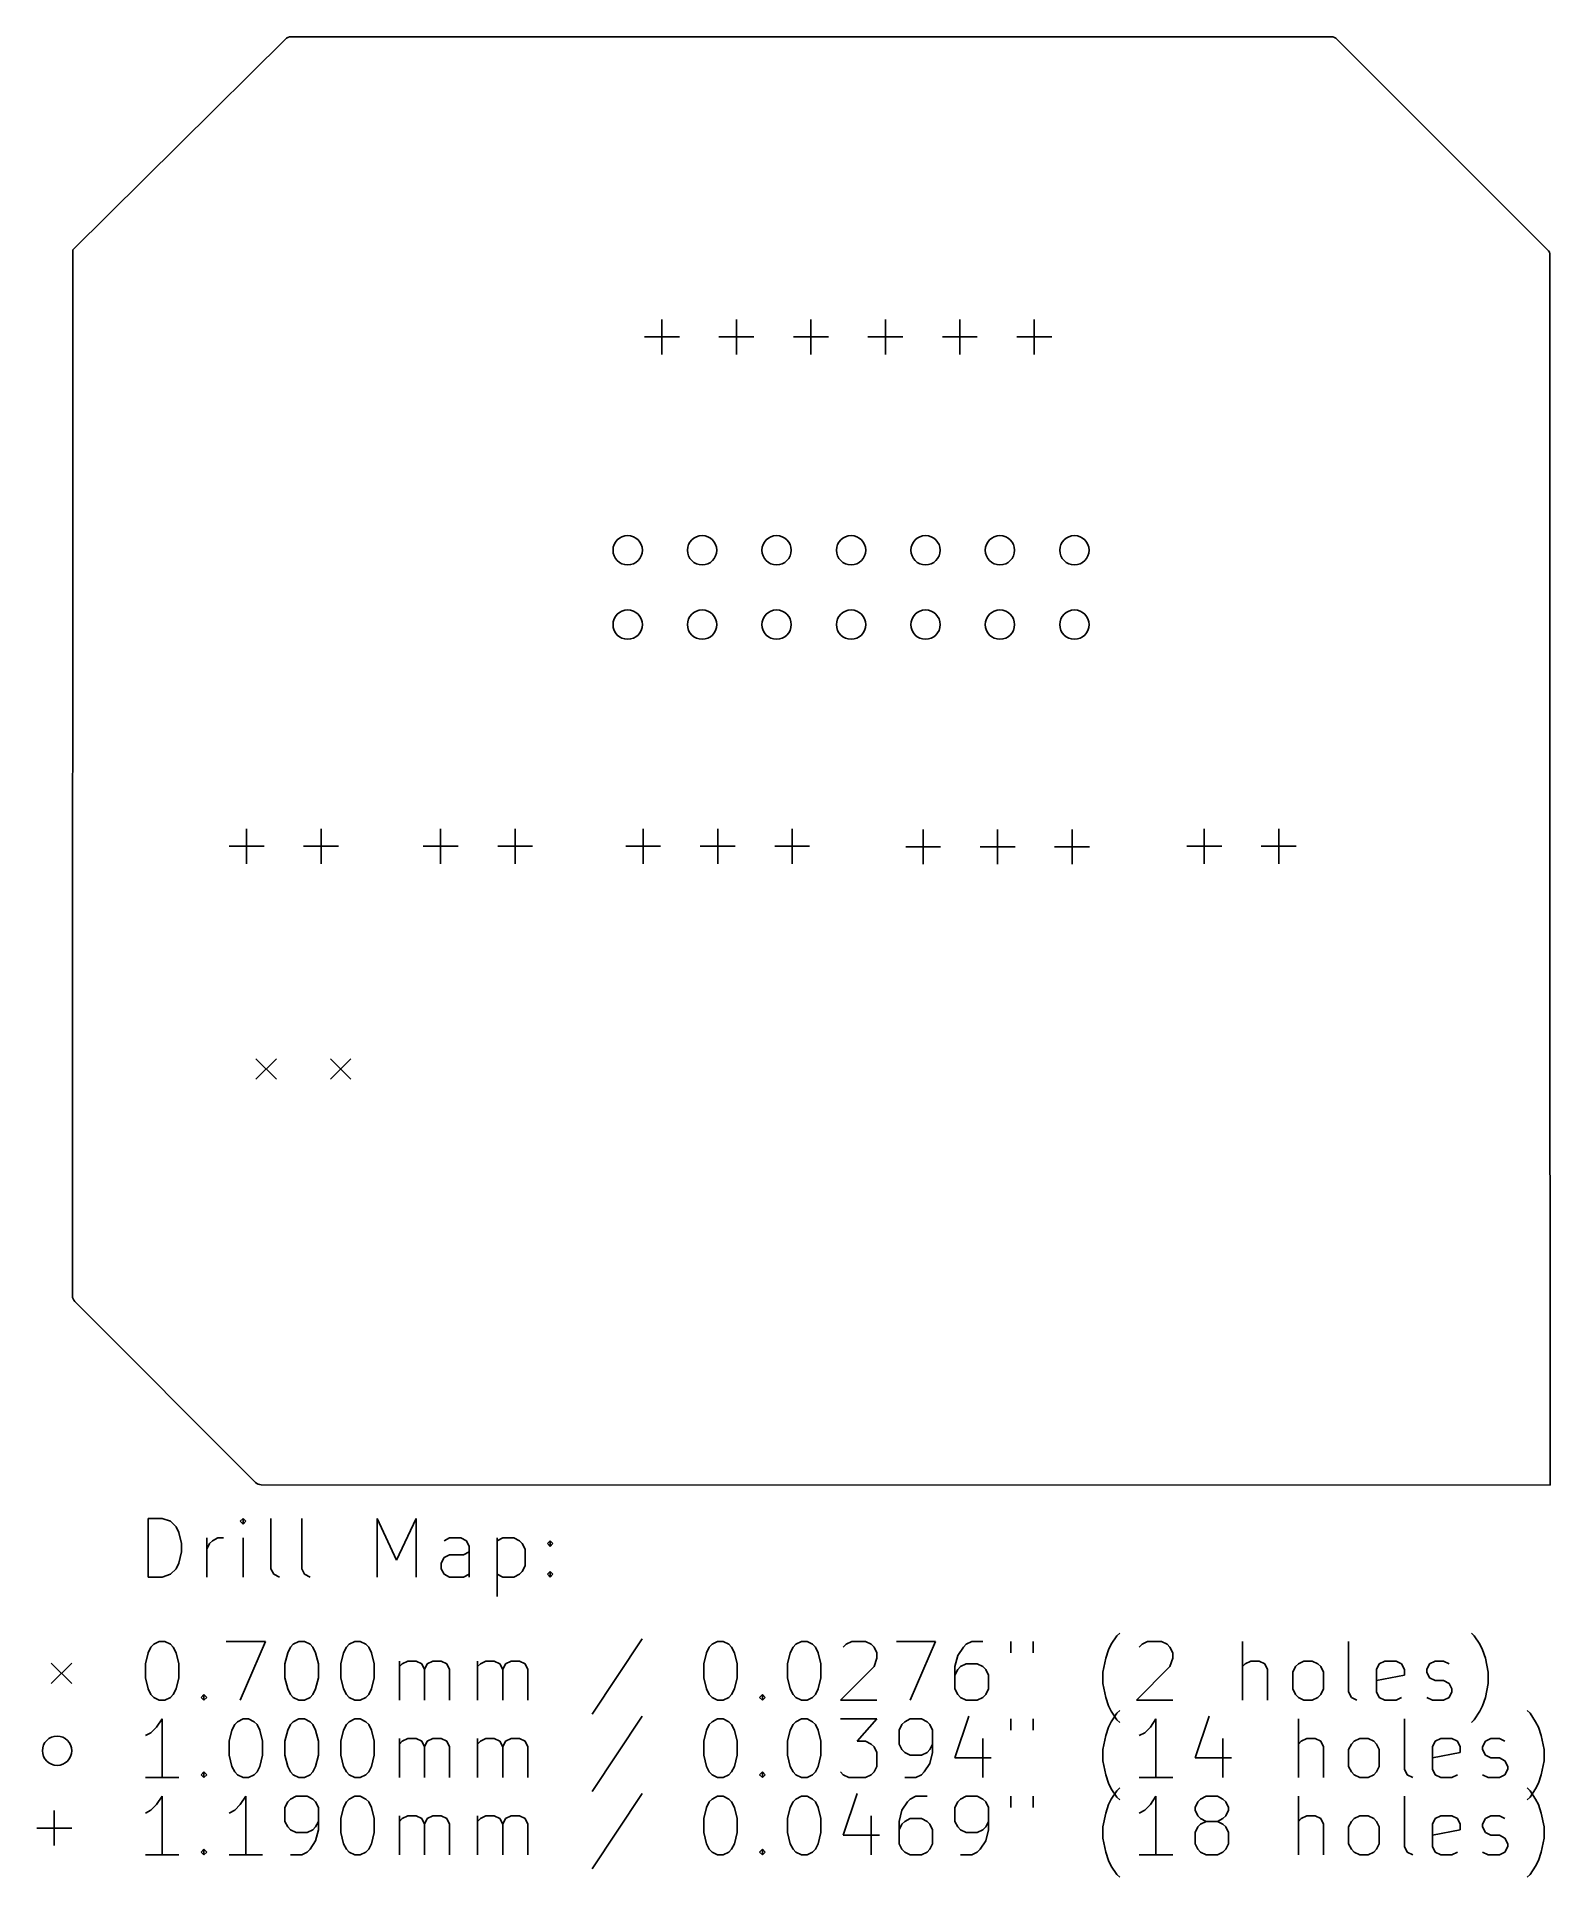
# Model space of a CAD drawing. Extents: x 24.8 to 76.5, y -110.4 to -47.6.
import ezdxf

# ---------------------------------------------------------------- set-up
doc = ezdxf.new("R2010")
doc.units = 0
doc.layers.add('BLACK', color=7, linetype='CONTINUOUS')

msp = doc.modelspace()

# ---------------------------------------------------------------- linework, layer by layer
at = {"layer": 'BLACK', "linetype": 'CONTINUOUS'}
for p, q in [((33.314293, -47.666089), (26.06, -54.852975)), ((68.996354, -47.587007), (33.505212, -47.587007)), ((76.374159, -54.852975), (69.187273, -47.666089)), ((26.06, -54.852975), (26.048326, -90.55572)), ((76.45324, -75.848151), (76.45324, -55.043894)), ((46.16, -57.235), (46.16, -58.425)), ((48.7, -57.235), (48.7, -58.425)), ((51.24, -57.235), (51.24, -58.425)), ((53.78, -57.235), (53.78, -58.425)), ((56.32, -57.235), (56.32, -58.425)), ((58.86, -57.235), (58.86, -58.425)), ((45.565, -57.83), (46.755, -57.83)), ((48.105, -57.83), (49.295, -57.83)), ((50.645, -57.83), (51.835, -57.83)), ((53.185, -57.83), (54.375, -57.83)), ((55.725, -57.83), (56.915, -57.83)), ((58.265, -57.83), (59.455, -57.83)), ((31.99, -74.615), (31.99, -75.805)), ((34.53, -74.615), (34.53, -75.805)), ((38.61, -74.615), (38.61, -75.805)), ((41.15, -74.615), (41.15, -75.805)), ((45.52, -74.615), (45.52, -75.805)), ((48.06, -74.615), (48.06, -75.805)), ((50.6, -74.615), (50.6, -75.805)), ((55.07, -74.635), (55.07, -75.825)), ((57.61, -74.635), (57.61, -75.825)), ((60.15, -74.635), (60.15, -75.825)), ((64.66, -74.615), (64.66, -75.805)), ((67.2, -74.615), (67.2, -75.805)), ((31.395, -75.21), (32.585, -75.21)), ((33.935, -75.21), (35.125, -75.21)), ((38.015, -75.21), (39.205, -75.21)), ((40.555, -75.21), (41.745, -75.21)), ((44.925, -75.21), (46.115, -75.21)), ((47.465, -75.21), (48.655, -75.21)), ((50.005, -75.21), (51.195, -75.21)), ((54.475, -75.23), (55.665, -75.23)), ((57.015, -75.23), (58.205, -75.23)), ((59.555, -75.23), (60.745, -75.23)), ((64.065, -75.21), (65.255, -75.21)), ((66.605, -75.21), (67.795, -75.21)), ((76.46, -97.01), (76.45324, -75.848151)), ((32.31, -82.46), (33.01, -83.16)), ((33.01, -82.46), (32.31, -83.16)), ((34.85, -82.46), (35.55, -83.16)), ((35.55, -82.46), (34.85, -83.16)), ((26.127407, -90.746639), (32.298293, -96.917525)), ((32.489212, -96.996607), (76.46, -97.01)), ((28.631094, -100.149838), (28.631094, -98.149838)), ((28.631094, -98.149838), (29.107284, -98.149838)), ((29.107284, -98.149838), (29.392999, -98.245076)), ((29.392999, -98.245076), (29.583475, -98.435552)), ((29.583475, -98.435552), (29.678713, -98.626028)), ((31.869189, -98.149838), (31.773951, -98.245076)), ((31.773951, -98.245076), (31.869189, -98.340314)), ((31.964427, -98.245076), (31.869189, -98.149838)), ((31.869189, -98.149838), (31.869189, -98.340314)), ((31.869189, -98.340314), (31.964427, -98.245076)), ((32.82157, -99.864123), (32.82157, -98.149838)), ((33.869189, -99.864123), (33.869189, -98.149838)), ((36.440618, -100.149838), (36.440618, -98.149838)), ((36.440618, -98.149838), (37.107285, -99.578409)), ((37.107285, -99.578409), (37.773951, -98.149838)), ((37.773951, -98.149838), (37.773951, -100.149838)), ((29.678713, -98.626028), (29.773951, -99.00698)), ((29.773951, -99.00698), (29.773951, -99.292695)), ((30.631094, -100.149838), (30.631094, -98.816504)), ((30.631094, -99.197457), (30.726332, -99.00698)), ((30.726332, -99.00698), (30.82157, -98.911742)), ((30.82157, -98.911742), (31.012046, -98.816504)), ((31.012046, -98.816504), (31.202523, -98.816504)), ((31.869189, -100.149838), (31.869189, -98.816504)), ((38.916808, -98.816504), (38.726332, -98.911742)), ((39.297761, -98.816504), (38.916808, -98.816504)), ((39.488237, -98.911742), (39.297761, -98.816504)), ((39.583475, -99.102219), (39.488237, -98.911742)), ((39.583475, -100.149838), (39.583475, -99.102219)), ((40.535856, -98.816504), (40.535856, -100.816504)), ((40.535856, -98.911742), (40.726332, -98.816504)), ((40.726332, -98.816504), (41.107285, -98.816504)), ((41.107285, -98.816504), (41.297761, -98.911742)), ((41.297761, -98.911742), (41.392999, -99.00698)), ((41.392999, -99.00698), (41.488237, -99.197457)), ((41.488237, -99.197457), (41.488237, -99.768885)), ((42.250142, -99.00698), (42.34538, -98.911742)), ((42.34538, -99.102219), (42.250142, -99.00698)), ((42.34538, -98.911742), (42.440618, -99.00698)), ((42.34538, -98.911742), (42.34538, -99.102219)), ((42.440618, -99.00698), (42.34538, -99.102219)), ((29.678713, -99.673647), (29.583475, -99.864123)), ((29.773951, -99.292695), (29.678713, -99.673647)), ((38.631094, -99.673647), (38.726332, -99.483171)), ((38.631094, -99.864123), (38.631094, -99.673647)), ((38.726332, -99.483171), (38.916808, -99.387933)), ((38.916808, -99.387933), (39.392999, -99.387933)), ((39.392999, -99.387933), (39.583475, -99.292695)), ((41.488237, -99.768885), (41.392999, -99.959361)), ((29.107284, -100.149838), (28.631094, -100.149838)), ((29.392999, -100.0546), (29.107284, -100.149838)), ((29.583475, -99.864123), (29.392999, -100.0546)), ((32.916808, -100.0546), (32.82157, -99.864123)), ((33.107284, -100.149838), (32.916808, -100.0546)), ((33.964427, -100.0546), (33.869189, -99.864123)), ((34.154903, -100.149838), (33.964427, -100.0546)), ((38.726332, -100.0546), (38.631094, -99.864123)), ((38.916808, -100.149838), (38.726332, -100.0546)), ((39.392999, -100.149838), (38.916808, -100.149838)), ((39.583475, -100.0546), (39.392999, -100.149838)), ((40.726332, -100.149838), (40.535856, -100.0546)), ((41.107285, -100.149838), (40.726332, -100.149838)), ((41.297761, -100.0546), (41.107285, -100.149838)), ((41.392999, -99.959361), (41.297761, -100.0546)), ((42.250142, -100.0546), (42.34538, -99.959361)), ((42.34538, -100.149838), (42.250142, -100.0546)), ((42.34538, -99.959361), (42.440618, -100.0546)), ((42.34538, -99.959361), (42.34538, -100.149838)), ((42.440618, -100.0546), (42.34538, -100.149838)), ((28.82157, -102.445076), (29.012046, -102.349838)), ((29.012046, -102.349838), (29.202523, -102.349838)), ((29.202523, -102.349838), (29.392999, -102.445076)), ((31.297761, -102.349838), (32.631094, -102.349838)), ((32.631094, -102.349838), (31.773951, -104.349838)), ((33.583475, -102.445076), (33.773951, -102.349838)), ((33.773951, -102.349838), (33.964428, -102.349838)), ((33.964428, -102.349838), (34.154904, -102.445076)), ((35.488237, -102.445076), (35.678713, -102.349838)), ((35.678713, -102.349838), (35.86919, -102.349838)), ((35.86919, -102.349838), (36.059666, -102.445076)), ((45.488238, -102.2546), (43.773953, -104.826028)), ((47.869191, -102.445076), (48.059667, -102.349838)), ((48.059667, -102.349838), (48.250144, -102.349838)), ((48.250144, -102.349838), (48.44062, -102.445076)), ((50.726334, -102.445076), (50.91681, -102.349838)), ((50.91681, -102.349838), (51.107287, -102.349838)), ((51.107287, -102.349838), (51.297763, -102.445076)), ((52.44062, -102.445076), (52.631096, -102.349838)), ((52.631096, -102.349838), (53.107287, -102.349838)), ((53.107287, -102.349838), (53.297763, -102.445076)), ((54.154906, -102.349838), (55.488239, -102.349838)), ((55.488239, -102.349838), (54.631096, -104.349838)), ((56.726334, -102.349838), (56.535858, -102.445076)), ((57.107287, -102.349838), (56.726334, -102.349838)), ((58.059668, -102.349838), (58.059668, -102.73079)), ((58.821573, -102.349838), (58.821573, -102.73079)), ((61.48824, -102.445076), (61.678716, -102.159361)), ((61.678716, -102.159361), (61.773955, -102.064123)), ((62.535859, -102.445076), (62.726335, -102.349838)), ((62.726335, -102.349838), (63.202526, -102.349838)), ((63.202526, -102.349838), (63.393002, -102.445076)), ((65.964431, -104.349838), (65.964431, -102.349838)), ((69.583479, -104.064123), (69.583479, -102.349838)), ((73.869194, -102.159361), (73.773956, -102.064123)), ((74.05967, -102.445076), (73.869194, -102.159361)), ((28.535856, -103.111742), (28.631094, -102.73079)), ((28.631094, -102.73079), (28.726332, -102.540314)), ((28.726332, -102.540314), (28.82157, -102.445076)), ((29.392999, -102.445076), (29.488237, -102.540314)), ((29.488237, -102.540314), (29.583475, -102.73079)), ((29.583475, -102.73079), (29.678713, -103.111742)), ((33.297761, -103.111742), (33.392999, -102.73079)), ((33.392999, -102.73079), (33.488237, -102.540314)), ((33.488237, -102.540314), (33.583475, -102.445076)), ((34.154904, -102.445076), (34.250142, -102.540314)), ((34.250142, -102.540314), (34.34538, -102.73079)), ((34.34538, -102.73079), (34.440618, -103.111742)), ((35.202523, -103.111742), (35.297761, -102.73079)), ((35.297761, -102.73079), (35.392999, -102.540314)), ((35.392999, -102.540314), (35.488237, -102.445076)), ((36.059666, -102.445076), (36.154904, -102.540314)), ((36.154904, -102.540314), (36.250142, -102.73079)), ((36.250142, -102.73079), (36.34538, -103.111742)), ((47.583477, -103.111742), (47.678715, -102.73079)), ((47.678715, -102.73079), (47.773953, -102.540314)), ((47.773953, -102.540314), (47.869191, -102.445076)), ((48.44062, -102.445076), (48.535858, -102.540314)), ((48.535858, -102.540314), (48.631096, -102.73079)), ((48.631096, -102.73079), (48.726334, -103.111742)), ((50.44062, -103.111742), (50.535858, -102.73079)), ((50.535858, -102.73079), (50.631096, -102.540314)), ((50.631096, -102.540314), (50.726334, -102.445076)), ((51.297763, -102.445076), (51.393001, -102.540314)), ((51.393001, -102.540314), (51.488239, -102.73079)), ((51.488239, -102.73079), (51.583477, -103.111742)), ((52.345382, -102.540314), (52.44062, -102.445076)), ((53.297763, -102.445076), (53.393001, -102.540314)), ((53.393001, -102.540314), (53.488239, -102.73079)), ((53.488239, -102.921266), (53.393001, -103.20698)), ((53.488239, -102.73079), (53.488239, -102.921266)), ((56.250144, -102.826028), (56.154906, -103.20698)), ((56.44062, -102.540314), (56.250144, -102.826028)), ((56.535858, -102.445076), (56.44062, -102.540314)), ((61.202526, -103.397457), (61.297764, -102.921266)), ((61.297764, -102.921266), (61.393002, -102.635552)), ((61.393002, -102.635552), (61.48824, -102.445076)), ((62.440621, -102.540314), (62.535859, -102.445076)), ((63.393002, -102.445076), (63.48824, -102.540314)), ((63.48824, -102.540314), (63.583478, -102.73079)), ((63.583478, -102.921266), (63.48824, -103.20698)), ((63.583478, -102.73079), (63.583478, -102.921266)), ((74.154908, -102.635552), (74.05967, -102.445076)), ((74.250146, -102.921266), (74.154908, -102.635552)), ((74.345384, -103.397457), (74.250146, -102.921266)), ((25.323326, -103.085), (26.023326, -103.785)), ((26.023326, -103.085), (25.323326, -103.785)), ((28.535856, -103.587933), (28.535856, -103.111742)), ((28.631094, -103.968885), (28.535856, -103.587933)), ((29.678713, -103.587933), (29.583475, -103.968885)), ((29.678713, -103.111742), (29.678713, -103.587933)), ((33.297761, -103.587933), (33.297761, -103.111742)), ((33.392999, -103.968885), (33.297761, -103.587933)), ((34.440618, -103.587933), (34.34538, -103.968885)), ((34.440618, -103.111742), (34.440618, -103.587933)), ((35.202523, -103.587933), (35.202523, -103.111742)), ((35.297761, -103.968885), (35.202523, -103.587933)), ((36.34538, -103.587933), (36.250142, -103.968885)), ((36.34538, -103.111742), (36.34538, -103.587933)), ((37.202523, -104.349838), (37.202523, -103.016504)), ((37.202523, -103.20698), (37.297761, -103.111742)), ((37.297761, -103.111742), (37.488237, -103.016504)), ((37.488237, -103.016504), (37.773952, -103.016504)), ((37.773952, -103.016504), (37.964428, -103.111742)), ((37.964428, -103.111742), (38.059666, -103.302219)), ((38.059666, -103.302219), (38.154904, -103.111742)), ((38.059666, -103.302219), (38.059666, -104.349838)), ((38.154904, -103.111742), (38.34538, -103.016504)), ((38.34538, -103.016504), (38.631094, -103.016504)), ((38.631094, -103.016504), (38.821571, -103.111742)), ((38.821571, -103.111742), (38.916809, -103.302219)), ((38.916809, -103.302219), (38.916809, -104.349838)), ((39.86919, -104.349838), (39.86919, -103.016504)), ((39.86919, -103.20698), (39.964428, -103.111742)), ((39.964428, -103.111742), (40.154904, -103.016504)), ((40.154904, -103.016504), (40.440619, -103.016504)), ((40.440619, -103.016504), (40.631095, -103.111742)), ((40.631095, -103.111742), (40.726333, -103.302219)), ((40.726333, -103.302219), (40.821571, -103.111742)), ((40.726333, -103.302219), (40.726333, -104.349838)), ((40.821571, -103.111742), (41.012047, -103.016504)), ((41.012047, -103.016504), (41.297761, -103.016504)), ((41.297761, -103.016504), (41.488238, -103.111742)), ((41.488238, -103.111742), (41.583476, -103.302219)), ((41.583476, -103.302219), (41.583476, -104.349838)), ((47.583477, -103.587933), (47.583477, -103.111742)), ((47.678715, -103.968885), (47.583477, -103.587933)), ((48.726334, -103.587933), (48.631096, -103.968885)), ((48.726334, -103.111742), (48.726334, -103.587933)), ((50.44062, -103.587933), (50.44062, -103.111742)), ((50.535858, -103.968885), (50.44062, -103.587933)), ((51.583477, -103.587933), (51.488239, -103.968885)), ((51.583477, -103.111742), (51.583477, -103.587933)), ((53.393001, -103.20698), (52.250144, -104.349838)), ((56.154906, -103.20698), (56.154906, -103.968885)), ((56.250144, -103.302219), (56.154906, -103.492695)), ((56.345382, -103.20698), (56.250144, -103.302219)), ((56.535858, -103.111742), (56.345382, -103.20698)), ((56.916811, -103.111742), (56.535858, -103.111742)), ((57.107287, -103.20698), (56.916811, -103.111742)), ((57.202525, -103.302219), (57.107287, -103.20698)), ((57.297763, -103.492695), (57.202525, -103.302219)), ((57.297763, -103.968885), (57.297763, -103.492695)), ((61.202526, -103.778409), (61.202526, -103.397457)), ((63.48824, -103.20698), (62.345383, -104.349838)), ((66.059669, -103.111742), (65.964431, -103.20698)), ((66.250145, -103.016504), (66.059669, -103.111742)), ((66.53586, -103.016504), (66.250145, -103.016504)), ((66.726336, -103.111742), (66.53586, -103.016504)), ((66.821574, -103.302219), (66.726336, -103.111742)), ((66.821574, -104.349838), (66.821574, -103.302219)), ((67.678717, -103.397457), (67.773955, -103.20698)), ((67.678717, -103.968885), (67.678717, -103.397457)), ((67.773955, -103.20698), (67.869193, -103.111742)), ((67.869193, -103.111742), (68.059669, -103.016504)), ((68.059669, -103.016504), (68.345384, -103.016504)), ((68.345384, -103.016504), (68.53586, -103.111742)), ((68.53586, -103.111742), (68.631098, -103.20698)), ((68.631098, -103.20698), (68.726336, -103.397457)), ((68.726336, -103.397457), (68.726336, -103.968885)), ((70.53586, -103.302219), (70.631098, -103.111742)), ((70.53586, -104.064123), (70.53586, -103.302219)), ((71.488241, -103.492695), (70.53586, -103.683171)), ((70.631098, -103.111742), (70.821574, -103.016504)), ((70.821574, -103.016504), (71.202527, -103.016504)), ((71.202527, -103.016504), (71.393003, -103.111742)), ((71.393003, -103.111742), (71.488241, -103.302219)), ((71.488241, -103.302219), (71.488241, -103.492695)), ((72.250146, -103.302219), (72.345384, -103.111742)), ((72.250146, -103.397457), (72.250146, -103.302219)), ((72.345384, -103.587933), (72.250146, -103.397457)), ((72.345384, -103.111742), (72.53586, -103.016504)), ((72.53586, -103.683171), (72.345384, -103.587933)), ((72.53586, -103.016504), (72.821574, -103.016504)), ((72.821574, -103.016504), (73.012051, -103.111742)), ((74.345384, -103.778409), (74.345384, -103.397457)), ((28.726332, -104.159361), (28.631094, -103.968885)), ((28.82157, -104.2546), (28.726332, -104.159361)), ((29.012046, -104.349838), (28.82157, -104.2546)), ((29.392999, -104.2546), (29.202523, -104.349838)), ((29.488237, -104.159361), (29.392999, -104.2546)), ((29.583475, -103.968885), (29.488237, -104.159361)), ((30.440618, -104.2546), (30.535856, -104.159361)), ((30.535856, -104.349838), (30.440618, -104.2546)), ((30.535856, -104.159361), (30.631094, -104.2546)), ((30.535856, -104.159361), (30.535856, -104.349838)), ((30.631094, -104.2546), (30.535856, -104.349838)), ((33.488237, -104.159361), (33.392999, -103.968885)), ((33.583475, -104.2546), (33.488237, -104.159361)), ((33.773951, -104.349838), (33.583475, -104.2546)), ((34.154904, -104.2546), (33.964428, -104.349838)), ((34.250142, -104.159361), (34.154904, -104.2546)), ((34.34538, -103.968885), (34.250142, -104.159361)), ((35.392999, -104.159361), (35.297761, -103.968885)), ((35.488237, -104.2546), (35.392999, -104.159361)), ((35.678713, -104.349838), (35.488237, -104.2546)), ((36.059666, -104.2546), (35.86919, -104.349838)), ((36.154904, -104.159361), (36.059666, -104.2546)), ((36.250142, -103.968885), (36.154904, -104.159361)), ((47.773953, -104.159361), (47.678715, -103.968885)), ((47.869191, -104.2546), (47.773953, -104.159361)), ((48.059667, -104.349838), (47.869191, -104.2546)), ((48.44062, -104.2546), (48.250144, -104.349838)), ((48.535858, -104.159361), (48.44062, -104.2546)), ((48.631096, -103.968885), (48.535858, -104.159361)), ((49.488239, -104.2546), (49.583477, -104.159361)), ((49.583477, -104.349838), (49.488239, -104.2546)), ((49.583477, -104.159361), (49.678715, -104.2546)), ((49.583477, -104.159361), (49.583477, -104.349838)), ((49.678715, -104.2546), (49.583477, -104.349838)), ((50.631096, -104.159361), (50.535858, -103.968885)), ((50.726334, -104.2546), (50.631096, -104.159361)), ((50.91681, -104.349838), (50.726334, -104.2546)), ((51.297763, -104.2546), (51.107287, -104.349838)), ((51.393001, -104.159361), (51.297763, -104.2546)), ((51.488239, -103.968885), (51.393001, -104.159361)), ((56.154906, -103.968885), (56.250144, -104.159361)), ((56.250144, -104.159361), (56.345382, -104.2546)), ((56.345382, -104.2546), (56.535858, -104.349838)), ((56.916811, -104.349838), (57.107287, -104.2546)), ((57.107287, -104.2546), (57.202525, -104.159361)), ((57.202525, -104.159361), (57.297763, -103.968885)), ((61.297764, -104.2546), (61.202526, -103.778409)), ((61.393002, -104.540314), (61.297764, -104.2546)), ((67.773955, -104.159361), (67.678717, -103.968885)), ((67.869193, -104.2546), (67.773955, -104.159361)), ((68.059669, -104.349838), (67.869193, -104.2546)), ((68.53586, -104.2546), (68.345384, -104.349838)), ((68.631098, -104.159361), (68.53586, -104.2546)), ((68.726336, -103.968885), (68.631098, -104.159361)), ((69.678717, -104.2546), (69.583479, -104.064123)), ((69.869193, -104.349838), (69.678717, -104.2546)), ((70.631098, -104.2546), (70.53586, -104.064123)), ((70.821574, -104.349838), (70.631098, -104.2546)), ((71.393003, -104.2546), (71.202527, -104.349838)), ((72.250146, -104.2546), (72.440622, -104.349838)), ((72.821574, -103.683171), (72.53586, -103.683171)), ((73.012051, -103.778409), (72.821574, -103.683171)), ((72.821574, -104.349838), (73.012051, -104.2546)), ((73.107289, -103.968885), (73.012051, -103.778409)), ((73.012051, -104.2546), (73.107289, -104.064123)), ((73.107289, -104.064123), (73.107289, -103.968885)), ((74.154908, -104.540314), (74.250146, -104.2546)), ((74.250146, -104.2546), (74.345384, -103.778409)), ((29.202523, -104.349838), (29.012046, -104.349838)), ((33.964428, -104.349838), (33.773951, -104.349838)), ((35.86919, -104.349838), (35.678713, -104.349838)), ((48.250144, -104.349838), (48.059667, -104.349838)), ((51.107287, -104.349838), (50.91681, -104.349838)), ((52.250144, -104.349838), (53.488239, -104.349838)), ((56.535858, -104.349838), (56.916811, -104.349838)), ((61.48824, -104.73079), (61.393002, -104.540314)), ((61.678716, -105.016504), (61.48824, -104.73079)), ((61.48824, -105.085076), (61.678716, -104.799361)), ((61.678716, -104.799361), (61.773955, -104.704123)), ((62.345383, -104.349838), (63.583478, -104.349838)), ((68.345384, -104.349838), (68.059669, -104.349838)), ((71.202527, -104.349838), (70.821574, -104.349838)), ((72.440622, -104.349838), (72.821574, -104.349838)), ((73.869194, -105.016504), (74.05967, -104.73079)), ((74.05967, -104.73079), (74.154908, -104.540314)), ((75.773956, -104.799361), (75.678718, -104.704123)), ((75.964432, -105.085076), (75.773956, -104.799361)), ((28.726332, -105.466028), (28.535856, -105.561266)), ((28.916808, -105.275552), (28.726332, -105.466028)), ((29.107284, -104.989838), (28.916808, -105.275552)), ((29.107284, -106.989838), (29.107284, -104.989838)), ((31.392999, -105.751742), (31.488237, -105.37079)), ((31.488237, -105.37079), (31.583475, -105.180314)), ((31.583475, -105.180314), (31.678713, -105.085076)), ((31.678713, -105.085076), (31.869189, -104.989838)), ((31.869189, -104.989838), (32.059666, -104.989838)), ((32.059666, -104.989838), (32.250142, -105.085076)), ((32.250142, -105.085076), (32.34538, -105.180314)), ((32.34538, -105.180314), (32.440618, -105.37079)), ((32.440618, -105.37079), (32.535856, -105.751742)), ((33.297761, -105.751742), (33.392999, -105.37079)), ((33.392999, -105.37079), (33.488237, -105.180314)), ((33.488237, -105.180314), (33.583475, -105.085076)), ((33.583475, -105.085076), (33.773951, -104.989838)), ((33.773951, -104.989838), (33.964428, -104.989838)), ((33.964428, -104.989838), (34.154904, -105.085076)), ((34.154904, -105.085076), (34.250142, -105.180314)), ((34.250142, -105.180314), (34.34538, -105.37079)), ((34.34538, -105.37079), (34.440618, -105.751742)), ((35.202523, -105.751742), (35.297761, -105.37079)), ((35.297761, -105.37079), (35.392999, -105.180314)), ((35.392999, -105.180314), (35.488237, -105.085076)), ((35.488237, -105.085076), (35.678713, -104.989838)), ((35.678713, -104.989838), (35.86919, -104.989838)), ((35.86919, -104.989838), (36.059666, -105.085076)), ((36.059666, -105.085076), (36.154904, -105.180314)), ((36.154904, -105.180314), (36.250142, -105.37079)), ((36.250142, -105.37079), (36.34538, -105.751742)), ((45.488238, -104.8946), (43.773953, -107.466028)), ((47.583477, -105.751742), (47.678715, -105.37079)), ((47.678715, -105.37079), (47.773953, -105.180314)), ((47.773953, -105.180314), (47.869191, -105.085076)), ((47.869191, -105.085076), (48.059667, -104.989838)), ((48.059667, -104.989838), (48.250144, -104.989838)), ((48.250144, -104.989838), (48.44062, -105.085076)), ((48.44062, -105.085076), (48.535858, -105.180314)), ((48.535858, -105.180314), (48.631096, -105.37079)), ((48.631096, -105.37079), (48.726334, -105.751742)), ((50.44062, -105.751742), (50.535858, -105.37079)), ((50.535858, -105.37079), (50.631096, -105.180314)), ((50.631096, -105.180314), (50.726334, -105.085076)), ((50.726334, -105.085076), (50.91681, -104.989838)), ((50.91681, -104.989838), (51.107287, -104.989838)), ((51.107287, -104.989838), (51.297763, -105.085076)), ((51.297763, -105.085076), (51.393001, -105.180314)), ((51.393001, -105.180314), (51.488239, -105.37079)), ((51.488239, -105.37079), (51.583477, -105.751742)), ((52.250144, -104.989838), (53.488239, -104.989838)), ((53.488239, -104.989838), (52.821572, -105.751742)), ((54.345382, -105.180314), (54.250144, -105.37079)), ((54.250144, -105.37079), (54.250144, -105.84698)), ((54.44062, -105.085076), (54.345382, -105.180314)), ((54.631096, -104.989838), (54.44062, -105.085076)), ((55.012049, -104.989838), (54.631096, -104.989838)), ((55.202525, -105.085076), (55.012049, -104.989838)), ((55.297763, -105.180314), (55.202525, -105.085076)), ((55.393001, -105.37079), (55.297763, -105.180314)), ((55.393001, -106.132695), (55.393001, -105.37079)), ((56.631096, -104.8946), (56.154906, -106.323171)), ((58.059668, -104.989838), (58.059668, -105.37079)), ((58.821573, -104.989838), (58.821573, -105.37079)), ((61.297764, -105.561266), (61.393002, -105.275552)), ((61.393002, -105.275552), (61.48824, -105.085076)), ((61.773955, -105.111742), (61.678716, -105.016504)), ((62.631097, -105.466028), (62.440621, -105.561266)), ((62.821573, -105.275552), (62.631097, -105.466028)), ((63.012049, -104.989838), (62.821573, -105.275552)), ((63.012049, -106.989838), (63.012049, -104.989838)), ((64.821573, -104.8946), (64.345383, -106.323171)), ((67.869193, -106.989838), (67.869193, -104.989838)), ((71.488241, -106.704123), (71.488241, -104.989838)), ((73.773956, -105.111742), (73.869194, -105.016504)), ((76.05967, -105.275552), (75.964432, -105.085076)), ((76.154908, -105.561266), (76.05967, -105.275552)), ((31.392999, -106.227933), (31.392999, -105.751742)), ((32.535856, -105.751742), (32.535856, -106.227933)), ((33.297761, -106.227933), (33.297761, -105.751742)), ((34.440618, -105.751742), (34.440618, -106.227933)), ((35.202523, -106.227933), (35.202523, -105.751742)), ((36.34538, -105.751742), (36.34538, -106.227933)), ((37.202523, -106.989838), (37.202523, -105.656504)), ((37.202523, -105.84698), (37.297761, -105.751742)), ((37.297761, -105.751742), (37.488237, -105.656504)), ((37.488237, -105.656504), (37.773952, -105.656504)), ((37.773952, -105.656504), (37.964428, -105.751742)), ((37.964428, -105.751742), (38.059666, -105.942219)), ((38.059666, -105.942219), (38.154904, -105.751742)), ((38.059666, -105.942219), (38.059666, -106.989838)), ((38.154904, -105.751742), (38.34538, -105.656504)), ((38.34538, -105.656504), (38.631094, -105.656504)), ((38.631094, -105.656504), (38.821571, -105.751742)), ((38.821571, -105.751742), (38.916809, -105.942219)), ((38.916809, -105.942219), (38.916809, -106.989838)), ((39.86919, -106.989838), (39.86919, -105.656504)), ((39.86919, -105.84698), (39.964428, -105.751742)), ((39.964428, -105.751742), (40.154904, -105.656504)), ((40.154904, -105.656504), (40.440619, -105.656504)), ((40.440619, -105.656504), (40.631095, -105.751742)), ((40.631095, -105.751742), (40.726333, -105.942219)), ((40.726333, -105.942219), (40.821571, -105.751742)), ((40.726333, -105.942219), (40.726333, -106.989838)), ((40.821571, -105.751742), (41.012047, -105.656504)), ((41.012047, -105.656504), (41.297761, -105.656504)), ((41.297761, -105.656504), (41.488238, -105.751742)), ((41.488238, -105.751742), (41.583476, -105.942219)), ((41.583476, -105.942219), (41.583476, -106.989838)), ((47.583477, -106.227933), (47.583477, -105.751742)), ((48.726334, -105.751742), (48.726334, -106.227933)), ((50.44062, -106.227933), (50.44062, -105.751742)), ((51.583477, -105.751742), (51.583477, -106.227933)), ((52.821572, -105.751742), (53.107287, -105.751742)), ((53.107287, -105.751742), (53.297763, -105.84698)), ((53.297763, -105.84698), (53.393001, -105.942219)), ((53.393001, -105.942219), (53.488239, -106.132695)), ((53.488239, -106.132695), (53.488239, -106.608885)), ((54.250144, -105.84698), (54.345382, -106.037457)), ((54.345382, -106.037457), (54.44062, -106.132695)), ((54.44062, -106.132695), (54.631096, -106.227933)), ((55.012049, -106.227933), (55.202525, -106.132695)), ((55.202525, -106.132695), (55.297763, -106.037457)), ((55.297763, -106.037457), (55.393001, -105.84698)), ((55.297763, -106.513647), (55.393001, -106.132695)), ((57.107287, -105.656504), (57.107287, -106.989838)), ((61.202526, -106.037457), (61.297764, -105.561266)), ((61.202526, -106.418409), (61.202526, -106.037457)), ((65.297764, -105.656504), (65.297764, -106.989838)), ((67.964431, -105.751742), (67.869193, -105.84698)), ((68.154907, -105.656504), (67.964431, -105.751742)), ((68.440622, -105.656504), (68.154907, -105.656504)), ((68.631098, -105.751742), (68.440622, -105.656504)), ((68.726336, -105.942219), (68.631098, -105.751742)), ((68.726336, -106.989838), (68.726336, -105.942219)), ((69.583479, -106.037457), (69.678717, -105.84698)), ((69.583479, -106.608885), (69.583479, -106.037457)), ((69.678717, -105.84698), (69.773955, -105.751742)), ((69.773955, -105.751742), (69.964431, -105.656504)), ((69.964431, -105.656504), (70.250146, -105.656504)), ((70.250146, -105.656504), (70.440622, -105.751742)), ((70.440622, -105.751742), (70.53586, -105.84698)), ((70.53586, -105.84698), (70.631098, -106.037457)), ((70.631098, -106.037457), (70.631098, -106.608885)), ((72.440622, -105.942219), (72.53586, -105.751742)), ((72.440622, -106.704123), (72.440622, -105.942219)), ((73.393003, -106.132695), (72.440622, -106.323171)), ((72.53586, -105.751742), (72.726336, -105.656504)), ((72.726336, -105.656504), (73.107289, -105.656504)), ((73.107289, -105.656504), (73.297765, -105.751742)), ((73.297765, -105.751742), (73.393003, -105.942219)), ((73.393003, -105.942219), (73.393003, -106.132695)), ((74.154908, -105.942219), (74.250146, -105.751742)), ((74.154908, -106.037457), (74.154908, -105.942219)), ((74.250146, -106.227933), (74.154908, -106.037457)), ((74.250146, -105.751742), (74.440622, -105.656504)), ((74.440622, -105.656504), (74.726336, -105.656504)), ((74.726336, -105.656504), (74.916813, -105.751742)), ((76.250146, -106.037457), (76.154908, -105.561266)), ((76.250146, -106.418409), (76.250146, -106.037457)), ((31.488237, -106.608885), (31.392999, -106.227933)), ((31.583475, -106.799361), (31.488237, -106.608885)), ((32.440618, -106.608885), (32.34538, -106.799361)), ((32.535856, -106.227933), (32.440618, -106.608885)), ((33.392999, -106.608885), (33.297761, -106.227933)), ((33.488237, -106.799361), (33.392999, -106.608885)), ((34.34538, -106.608885), (34.250142, -106.799361)), ((34.440618, -106.227933), (34.34538, -106.608885)), ((35.297761, -106.608885), (35.202523, -106.227933)), ((35.392999, -106.799361), (35.297761, -106.608885)), ((36.250142, -106.608885), (36.154904, -106.799361)), ((36.34538, -106.227933), (36.250142, -106.608885)), ((47.678715, -106.608885), (47.583477, -106.227933)), ((47.773953, -106.799361), (47.678715, -106.608885)), ((48.631096, -106.608885), (48.535858, -106.799361)), ((48.726334, -106.227933), (48.631096, -106.608885)), ((50.535858, -106.608885), (50.44062, -106.227933)), ((50.631096, -106.799361), (50.535858, -106.608885)), ((51.488239, -106.608885), (51.393001, -106.799361)), ((51.583477, -106.227933), (51.488239, -106.608885)), ((53.488239, -106.608885), (53.393001, -106.799361)), ((54.631096, -106.227933), (55.012049, -106.227933)), ((55.107287, -106.799361), (55.297763, -106.513647)), ((56.154906, -106.323171), (57.393001, -106.323171)), ((61.297764, -106.8946), (61.202526, -106.418409)), ((64.345383, -106.323171), (65.583478, -106.323171)), ((69.678717, -106.799361), (69.583479, -106.608885)), ((70.631098, -106.608885), (70.53586, -106.799361)), ((71.583479, -106.8946), (71.488241, -106.704123)), ((72.53586, -106.8946), (72.440622, -106.704123)), ((74.440622, -106.323171), (74.250146, -106.227933)), ((74.726336, -106.323171), (74.440622, -106.323171)), ((74.916813, -106.418409), (74.726336, -106.323171)), ((75.012051, -106.608885), (74.916813, -106.418409)), ((74.916813, -106.8946), (75.012051, -106.704123)), ((75.012051, -106.704123), (75.012051, -106.608885)), ((76.154908, -106.8946), (76.250146, -106.418409)), ((29.678713, -106.989838), (28.535856, -106.989838)), ((30.440618, -106.8946), (30.535856, -106.799361)), ((30.535856, -106.989838), (30.440618, -106.8946)), ((30.535856, -106.799361), (30.631094, -106.8946)), ((30.535856, -106.799361), (30.535856, -106.989838)), ((30.631094, -106.8946), (30.535856, -106.989838)), ((31.678713, -106.8946), (31.583475, -106.799361)), ((31.869189, -106.989838), (31.678713, -106.8946)), ((32.059666, -106.989838), (31.869189, -106.989838)), ((32.250142, -106.8946), (32.059666, -106.989838)), ((32.34538, -106.799361), (32.250142, -106.8946)), ((33.583475, -106.8946), (33.488237, -106.799361)), ((33.773951, -106.989838), (33.583475, -106.8946)), ((33.964428, -106.989838), (33.773951, -106.989838)), ((34.154904, -106.8946), (33.964428, -106.989838)), ((34.250142, -106.799361), (34.154904, -106.8946)), ((35.488237, -106.8946), (35.392999, -106.799361)), ((35.678713, -106.989838), (35.488237, -106.8946)), ((35.86919, -106.989838), (35.678713, -106.989838)), ((36.059666, -106.8946), (35.86919, -106.989838)), ((36.154904, -106.799361), (36.059666, -106.8946)), ((47.869191, -106.8946), (47.773953, -106.799361)), ((48.059667, -106.989838), (47.869191, -106.8946)), ((48.250144, -106.989838), (48.059667, -106.989838)), ((48.44062, -106.8946), (48.250144, -106.989838)), ((48.535858, -106.799361), (48.44062, -106.8946)), ((49.488239, -106.8946), (49.583477, -106.799361)), ((49.583477, -106.989838), (49.488239, -106.8946)), ((49.583477, -106.799361), (49.678715, -106.8946)), ((49.583477, -106.799361), (49.583477, -106.989838)), ((49.678715, -106.8946), (49.583477, -106.989838)), ((50.726334, -106.8946), (50.631096, -106.799361)), ((50.91681, -106.989838), (50.726334, -106.8946)), ((51.107287, -106.989838), (50.91681, -106.989838)), ((51.297763, -106.8946), (51.107287, -106.989838)), ((51.393001, -106.799361), (51.297763, -106.8946)), ((52.345382, -106.8946), (52.250144, -106.799361)), ((52.535858, -106.989838), (52.345382, -106.8946)), ((53.107287, -106.989838), (52.535858, -106.989838)), ((53.297763, -106.8946), (53.107287, -106.989838)), ((53.393001, -106.799361), (53.297763, -106.8946)), ((54.44062, -106.989838), (54.821572, -106.989838)), ((54.821572, -106.989838), (55.012049, -106.8946)), ((55.012049, -106.8946), (55.107287, -106.799361)), ((61.393002, -107.180314), (61.297764, -106.8946)), ((61.48824, -107.37079), (61.393002, -107.180314)), ((61.678716, -107.656504), (61.48824, -107.37079)), ((61.678716, -107.439361), (61.773955, -107.344123)), ((63.583478, -106.989838), (62.440621, -106.989838)), ((69.773955, -106.8946), (69.678717, -106.799361)), ((69.964431, -106.989838), (69.773955, -106.8946)), ((70.250146, -106.989838), (69.964431, -106.989838)), ((70.440622, -106.8946), (70.250146, -106.989838)), ((70.53586, -106.799361), (70.440622, -106.8946)), ((71.773955, -106.989838), (71.583479, -106.8946)), ((72.726336, -106.989838), (72.53586, -106.8946)), ((73.107289, -106.989838), (72.726336, -106.989838)), ((73.297765, -106.8946), (73.107289, -106.989838)), ((74.154908, -106.8946), (74.345384, -106.989838)), ((74.345384, -106.989838), (74.726336, -106.989838)), ((74.726336, -106.989838), (74.916813, -106.8946)), ((75.773956, -107.439361), (75.678718, -107.344123)), ((75.773956, -107.656504), (75.964432, -107.37079)), ((75.964432, -107.37079), (76.05967, -107.180314)), ((76.05967, -107.180314), (76.154908, -106.8946)), ((28.916808, -107.915552), (28.726332, -108.106028)), ((29.107284, -107.629838), (28.916808, -107.915552)), ((29.107284, -109.629838), (29.107284, -107.629838)), ((31.773951, -107.915552), (31.583475, -108.106028)), ((31.964427, -107.629838), (31.773951, -107.915552)), ((31.964427, -109.629838), (31.964427, -107.629838)), ((33.392999, -107.820314), (33.297761, -108.01079)), ((33.297761, -108.01079), (33.297761, -108.48698)), ((33.488237, -107.725076), (33.392999, -107.820314)), ((33.678713, -107.629838), (33.488237, -107.725076)), ((34.059666, -107.629838), (33.678713, -107.629838)), ((34.250142, -107.725076), (34.059666, -107.629838)), ((34.34538, -107.820314), (34.250142, -107.725076)), ((34.440618, -108.01079), (34.34538, -107.820314)), ((34.440618, -108.772695), (34.440618, -108.01079)), ((35.202523, -108.391742), (35.297761, -108.01079)), ((35.297761, -108.01079), (35.392999, -107.820314)), ((35.392999, -107.820314), (35.488237, -107.725076)), ((35.488237, -107.725076), (35.678713, -107.629838)), ((35.678713, -107.629838), (35.86919, -107.629838)), ((35.86919, -107.629838), (36.059666, -107.725076)), ((36.059666, -107.725076), (36.154904, -107.820314)), ((36.154904, -107.820314), (36.250142, -108.01079)), ((36.250142, -108.01079), (36.34538, -108.391742)), ((45.488238, -107.5346), (43.773953, -110.106028)), ((47.583477, -108.391742), (47.678715, -108.01079)), ((47.678715, -108.01079), (47.773953, -107.820314)), ((47.773953, -107.820314), (47.869191, -107.725076)), ((47.869191, -107.725076), (48.059667, -107.629838)), ((48.059667, -107.629838), (48.250144, -107.629838)), ((48.250144, -107.629838), (48.44062, -107.725076)), ((48.44062, -107.725076), (48.535858, -107.820314)), ((48.535858, -107.820314), (48.631096, -108.01079)), ((48.631096, -108.01079), (48.726334, -108.391742)), ((50.44062, -108.391742), (50.535858, -108.01079)), ((50.535858, -108.01079), (50.631096, -107.820314)), ((50.631096, -107.820314), (50.726334, -107.725076)), ((50.726334, -107.725076), (50.91681, -107.629838)), ((50.91681, -107.629838), (51.107287, -107.629838)), ((51.107287, -107.629838), (51.297763, -107.725076)), ((51.297763, -107.725076), (51.393001, -107.820314)), ((51.393001, -107.820314), (51.488239, -108.01079)), ((51.488239, -108.01079), (51.583477, -108.391742)), ((52.821572, -107.5346), (52.345382, -108.963171)), ((54.535858, -107.820314), (54.345382, -108.106028)), ((54.631096, -107.725076), (54.535858, -107.820314)), ((54.821572, -107.629838), (54.631096, -107.725076)), ((55.202525, -107.629838), (54.821572, -107.629838)), ((56.250144, -107.820314), (56.154906, -108.01079)), ((56.154906, -108.01079), (56.154906, -108.48698)), ((56.345382, -107.725076), (56.250144, -107.820314)), ((56.535858, -107.629838), (56.345382, -107.725076)), ((56.916811, -107.629838), (56.535858, -107.629838)), ((57.107287, -107.725076), (56.916811, -107.629838)), ((57.202525, -107.820314), (57.107287, -107.725076)), ((57.297763, -108.01079), (57.202525, -107.820314)), ((57.297763, -108.772695), (57.297763, -108.01079)), ((58.059668, -107.629838), (58.059668, -108.01079)), ((58.821573, -107.629838), (58.821573, -108.01079)), ((61.297764, -108.201266), (61.393002, -107.915552)), ((61.393002, -107.915552), (61.48824, -107.725076)), ((61.48824, -107.725076), (61.678716, -107.439361)), ((61.773955, -107.751742), (61.678716, -107.656504)), ((62.821573, -107.915552), (62.631097, -108.106028)), ((63.012049, -107.629838), (62.821573, -107.915552)), ((63.012049, -109.629838), (63.012049, -107.629838)), ((64.345383, -108.01079), (64.440621, -107.820314)), ((64.345383, -108.106028), (64.345383, -108.01079)), ((64.440621, -107.820314), (64.535859, -107.725076)), ((64.535859, -107.725076), (64.726335, -107.629838)), ((64.726335, -107.629838), (65.107288, -107.629838)), ((65.107288, -107.629838), (65.297764, -107.725076)), ((65.297764, -107.725076), (65.393002, -107.820314)), ((65.393002, -107.820314), (65.48824, -108.01079)), ((65.48824, -108.01079), (65.48824, -108.106028)), ((67.869193, -109.629838), (67.869193, -107.629838)), ((71.488241, -109.344123), (71.488241, -107.629838)), ((75.678718, -107.751742), (75.773956, -107.656504)), ((75.964432, -107.725076), (75.773956, -107.439361)), ((76.05967, -107.915552), (75.964432, -107.725076)), ((76.154908, -108.201266), (76.05967, -107.915552)), ((25.428326, -108.12), (25.428326, -109.31)), ((28.726332, -108.106028), (28.535856, -108.201266)), ((31.583475, -108.106028), (31.392999, -108.201266)), ((33.297761, -108.48698), (33.392999, -108.677457)), ((34.34538, -108.677457), (34.440618, -108.48698)), ((35.202523, -108.867933), (35.202523, -108.391742)), ((36.34538, -108.391742), (36.34538, -108.867933)), ((37.202523, -109.629838), (37.202523, -108.296504)), ((37.202523, -108.48698), (37.297761, -108.391742)), ((37.297761, -108.391742), (37.488237, -108.296504)), ((37.488237, -108.296504), (37.773952, -108.296504)), ((37.773952, -108.296504), (37.964428, -108.391742)), ((37.964428, -108.391742), (38.059666, -108.582219)), ((38.059666, -108.582219), (38.154904, -108.391742)), ((38.059666, -108.582219), (38.059666, -109.629838)), ((38.154904, -108.391742), (38.34538, -108.296504)), ((38.34538, -108.296504), (38.631094, -108.296504)), ((38.631094, -108.296504), (38.821571, -108.391742)), ((38.821571, -108.391742), (38.916809, -108.582219)), ((38.916809, -108.582219), (38.916809, -109.629838)), ((39.86919, -109.629838), (39.86919, -108.296504)), ((39.86919, -108.48698), (39.964428, -108.391742)), ((39.964428, -108.391742), (40.154904, -108.296504)), ((40.154904, -108.296504), (40.440619, -108.296504)), ((40.440619, -108.296504), (40.631095, -108.391742)), ((40.631095, -108.391742), (40.726333, -108.582219)), ((40.726333, -108.582219), (40.821571, -108.391742)), ((40.726333, -108.582219), (40.726333, -109.629838)), ((40.821571, -108.391742), (41.012047, -108.296504)), ((41.012047, -108.296504), (41.297761, -108.296504)), ((41.297761, -108.296504), (41.488238, -108.391742)), ((41.488238, -108.391742), (41.583476, -108.582219)), ((41.583476, -108.582219), (41.583476, -109.629838)), ((47.583477, -108.867933), (47.583477, -108.391742)), ((48.726334, -108.391742), (48.726334, -108.867933)), ((50.44062, -108.867933), (50.44062, -108.391742)), ((51.583477, -108.391742), (51.583477, -108.867933)), ((53.297763, -108.296504), (53.297763, -109.629838)), ((54.345382, -108.106028), (54.250144, -108.48698)), ((54.250144, -108.48698), (54.250144, -109.248885)), ((54.345382, -108.582219), (54.250144, -108.772695)), ((54.44062, -108.48698), (54.345382, -108.582219)), ((54.631096, -108.391742), (54.44062, -108.48698)), ((55.012049, -108.391742), (54.631096, -108.391742)), ((55.202525, -108.48698), (55.012049, -108.391742)), ((55.297763, -108.582219), (55.202525, -108.48698)), ((55.393001, -108.772695), (55.297763, -108.582219)), ((56.154906, -108.48698), (56.250144, -108.677457)), ((57.202525, -108.677457), (57.297763, -108.48698)), ((61.202526, -108.677457), (61.297764, -108.201266)), ((62.631097, -108.106028), (62.440621, -108.201266)), ((64.440621, -108.296504), (64.345383, -108.106028)), ((64.535859, -108.391742), (64.440621, -108.296504)), ((64.535859, -108.582219), (64.440621, -108.677457)), ((64.726335, -108.48698), (64.535859, -108.391742)), ((64.726335, -108.48698), (64.535859, -108.582219)), ((65.107288, -108.48698), (64.726335, -108.48698)), ((65.297764, -108.391742), (65.107288, -108.48698)), ((65.297764, -108.582219), (65.107288, -108.48698)), ((65.393002, -108.296504), (65.297764, -108.391742)), ((65.393002, -108.677457), (65.297764, -108.582219)), ((65.48824, -108.106028), (65.393002, -108.296504)), ((67.964431, -108.391742), (67.869193, -108.48698)), ((68.154907, -108.296504), (67.964431, -108.391742)), ((68.440622, -108.296504), (68.154907, -108.296504)), ((68.631098, -108.391742), (68.440622, -108.296504)), ((68.726336, -108.582219), (68.631098, -108.391742)), ((68.726336, -109.629838), (68.726336, -108.582219)), ((69.583479, -108.677457), (69.678717, -108.48698)), ((69.678717, -108.48698), (69.773955, -108.391742)), ((69.773955, -108.391742), (69.964431, -108.296504)), ((69.964431, -108.296504), (70.250146, -108.296504)), ((70.250146, -108.296504), (70.440622, -108.391742)), ((70.440622, -108.391742), (70.53586, -108.48698)), ((70.53586, -108.48698), (70.631098, -108.677457)), ((72.440622, -108.582219), (72.53586, -108.391742)), ((72.440622, -109.344123), (72.440622, -108.582219)), ((72.53586, -108.391742), (72.726336, -108.296504)), ((72.726336, -108.296504), (73.107289, -108.296504)), ((73.107289, -108.296504), (73.297765, -108.391742)), ((73.297765, -108.391742), (73.393003, -108.582219)), ((73.393003, -108.582219), (73.393003, -108.772695)), ((74.154908, -108.582219), (74.250146, -108.391742)), ((74.154908, -108.677457), (74.154908, -108.582219)), ((74.250146, -108.391742), (74.440622, -108.296504)), ((74.440622, -108.296504), (74.726336, -108.296504)), ((74.726336, -108.296504), (74.916813, -108.391742)), ((76.250146, -108.677457), (76.154908, -108.201266)), ((24.833326, -108.715), (26.023326, -108.715)), ((33.392999, -108.677457), (33.488237, -108.772695)), ((33.488237, -108.772695), (33.678713, -108.867933)), ((33.678713, -108.867933), (34.059666, -108.867933)), ((34.059666, -108.867933), (34.250142, -108.772695)), ((34.154904, -109.439361), (34.34538, -109.153647)), ((34.250142, -108.772695), (34.34538, -108.677457)), ((34.34538, -109.153647), (34.440618, -108.772695)), ((35.297761, -109.248885), (35.202523, -108.867933)), ((35.392999, -109.439361), (35.297761, -109.248885)), ((36.250142, -109.248885), (36.154904, -109.439361)), ((36.34538, -108.867933), (36.250142, -109.248885)), ((47.678715, -109.248885), (47.583477, -108.867933)), ((47.773953, -109.439361), (47.678715, -109.248885)), ((48.631096, -109.248885), (48.535858, -109.439361)), ((48.726334, -108.867933), (48.631096, -109.248885)), ((50.535858, -109.248885), (50.44062, -108.867933)), ((50.631096, -109.439361), (50.535858, -109.248885)), ((51.488239, -109.248885), (51.393001, -109.439361)), ((51.583477, -108.867933), (51.488239, -109.248885)), ((52.345382, -108.963171), (53.583477, -108.963171)), ((54.250144, -109.248885), (54.345382, -109.439361)), ((55.297763, -109.439361), (55.393001, -109.248885)), ((55.393001, -109.248885), (55.393001, -108.772695)), ((56.250144, -108.677457), (56.345382, -108.772695)), ((56.345382, -108.772695), (56.535858, -108.867933)), ((56.535858, -108.867933), (56.916811, -108.867933)), ((56.916811, -108.867933), (57.107287, -108.772695)), ((57.012049, -109.439361), (57.202525, -109.153647)), ((57.107287, -108.772695), (57.202525, -108.677457)), ((57.202525, -109.153647), (57.297763, -108.772695)), ((61.202526, -109.058409), (61.202526, -108.677457)), ((61.297764, -109.5346), (61.202526, -109.058409)), ((64.440621, -108.677457), (64.345383, -108.867933)), ((64.345383, -108.867933), (64.345383, -109.248885)), ((64.345383, -109.248885), (64.440621, -109.439361)), ((65.48824, -108.867933), (65.393002, -108.677457)), ((65.393002, -109.439361), (65.48824, -109.248885)), ((65.48824, -109.248885), (65.48824, -108.867933)), ((69.583479, -109.248885), (69.583479, -108.677457)), ((69.678717, -109.439361), (69.583479, -109.248885)), ((70.631098, -109.248885), (70.53586, -109.439361)), ((70.631098, -108.677457), (70.631098, -109.248885)), ((73.393003, -108.772695), (72.440622, -108.963171)), ((74.250146, -108.867933), (74.154908, -108.677457)), ((74.440622, -108.963171), (74.250146, -108.867933)), ((74.726336, -108.963171), (74.440622, -108.963171)), ((74.916813, -109.058409), (74.726336, -108.963171)), ((75.012051, -109.248885), (74.916813, -109.058409)), ((75.012051, -109.344123), (75.012051, -109.248885)), ((76.154908, -109.5346), (76.250146, -109.058409)), ((76.250146, -109.058409), (76.250146, -108.677457)), ((29.678713, -109.629838), (28.535856, -109.629838)), ((30.440618, -109.5346), (30.535856, -109.439361)), ((30.535856, -109.629838), (30.440618, -109.5346)), ((30.535856, -109.439361), (30.631094, -109.5346)), ((30.535856, -109.439361), (30.535856, -109.629838)), ((30.631094, -109.5346), (30.535856, -109.629838)), ((32.535856, -109.629838), (31.392999, -109.629838)), ((33.488237, -109.629838), (33.869189, -109.629838)), ((33.869189, -109.629838), (34.059666, -109.5346)), ((34.059666, -109.5346), (34.154904, -109.439361)), ((35.488237, -109.5346), (35.392999, -109.439361)), ((35.678713, -109.629838), (35.488237, -109.5346)), ((35.86919, -109.629838), (35.678713, -109.629838)), ((36.059666, -109.5346), (35.86919, -109.629838)), ((36.154904, -109.439361), (36.059666, -109.5346)), ((47.869191, -109.5346), (47.773953, -109.439361)), ((48.059667, -109.629838), (47.869191, -109.5346)), ((48.250144, -109.629838), (48.059667, -109.629838)), ((48.44062, -109.5346), (48.250144, -109.629838)), ((48.535858, -109.439361), (48.44062, -109.5346)), ((49.488239, -109.5346), (49.583477, -109.439361)), ((49.583477, -109.629838), (49.488239, -109.5346)), ((49.583477, -109.439361), (49.678715, -109.5346)), ((49.583477, -109.439361), (49.583477, -109.629838)), ((49.678715, -109.5346), (49.583477, -109.629838)), ((50.726334, -109.5346), (50.631096, -109.439361)), ((50.91681, -109.629838), (50.726334, -109.5346)), ((51.107287, -109.629838), (50.91681, -109.629838)), ((51.297763, -109.5346), (51.107287, -109.629838)), ((51.393001, -109.439361), (51.297763, -109.5346)), ((54.345382, -109.439361), (54.44062, -109.5346)), ((54.44062, -109.5346), (54.631096, -109.629838)), ((54.631096, -109.629838), (55.012049, -109.629838)), ((55.012049, -109.629838), (55.202525, -109.5346)), ((55.202525, -109.5346), (55.297763, -109.439361)), ((56.345382, -109.629838), (56.726334, -109.629838)), ((56.726334, -109.629838), (56.916811, -109.5346)), ((56.916811, -109.5346), (57.012049, -109.439361)), ((61.393002, -109.820314), (61.297764, -109.5346)), ((61.48824, -110.01079), (61.393002, -109.820314)), ((63.583478, -109.629838), (62.440621, -109.629838)), ((64.440621, -109.439361), (64.535859, -109.5346)), ((64.535859, -109.5346), (64.726335, -109.629838)), ((64.726335, -109.629838), (65.107288, -109.629838)), ((65.107288, -109.629838), (65.297764, -109.5346)), ((65.297764, -109.5346), (65.393002, -109.439361)), ((69.773955, -109.5346), (69.678717, -109.439361)), ((69.964431, -109.629838), (69.773955, -109.5346)), ((70.250146, -109.629838), (69.964431, -109.629838)), ((70.440622, -109.5346), (70.250146, -109.629838)), ((70.53586, -109.439361), (70.440622, -109.5346)), ((71.583479, -109.5346), (71.488241, -109.344123)), ((71.773955, -109.629838), (71.583479, -109.5346)), ((72.53586, -109.5346), (72.440622, -109.344123)), ((72.726336, -109.629838), (72.53586, -109.5346)), ((73.107289, -109.629838), (72.726336, -109.629838)), ((73.297765, -109.5346), (73.107289, -109.629838)), ((74.154908, -109.5346), (74.345384, -109.629838)), ((74.345384, -109.629838), (74.726336, -109.629838)), ((74.726336, -109.629838), (74.916813, -109.5346)), ((74.916813, -109.5346), (75.012051, -109.344123)), ((75.964432, -110.01079), (76.05967, -109.820314)), ((76.05967, -109.820314), (76.154908, -109.5346)), ((61.678716, -110.296504), (61.48824, -110.01079)), ((61.773955, -110.391742), (61.678716, -110.296504)), ((75.678718, -110.391742), (75.773956, -110.296504)), ((75.773956, -110.296504), (75.964432, -110.01079))]:
    msp.add_line(p, q, dxfattribs=at)
at = {"layer": 'BLACK'}
for centre in [(44.99, -65.1075), (47.53, -65.1075), (50.07, -65.1075), (52.61, -65.1075), (55.15, -65.1075), (57.69, -65.1075), (60.23, -65.1075), (44.99, -67.6475), (47.53, -67.6475), (50.07, -67.6475), (52.61, -67.6475), (55.15, -67.6475), (57.69, -67.6475), (60.23, -67.6475), (25.523326, -106.075)]:
    msp.add_circle(centre, 0.5, dxfattribs=at)
for centre, radius, start, end in [((33.505207, -47.856996), 0.26999, 89.99904061, 135.00083689), ((68.996362, -47.856984), 0.269978, 44.99777517, 90.00162281), ((76.183203, -55.043908), 0.270036, 0.00312584, 44.99675166), ((26.31831, -90.555726), 0.269985, -180.00139047, -134.99873203), ((32.489213, -96.726605), 0.270001, -135.00011768, -90.00048434)]:
    msp.add_arc(centre, radius, start, end, dxfattribs=at)

doc.saveas('drawing.dxf')
